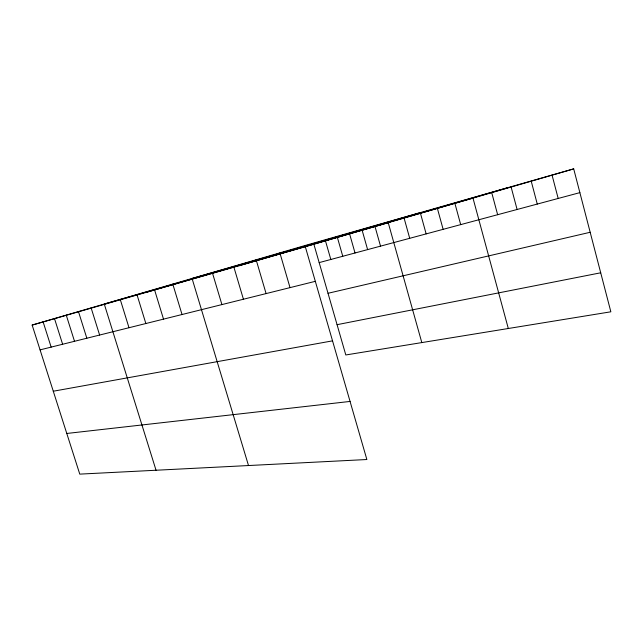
<?xml version="1.0" encoding="UTF-8"?>
<svg xmlns="http://www.w3.org/2000/svg" width="643" height="643" viewBox="0 0 643 643"><rect width="100%" height="100%" fill="white"/><g stroke="black" fill="none" stroke-linecap="round" stroke-linejoin="round"><path stroke-width="0.96" d="M304.967 245.538L366.864 459.52L79.772 474.124L32.15 325.077L304.967 245.538L573.701 168.876L610.85 311.799L345.805 354.968L313.88 244.252L573.701 168.876M145.31 292.613L420.024 212.712M239.092 265.712L507.938 187.635M32.15 325.077L313.88 244.252M319.169 262.609L579.873 192.635M40.075 349.872L315.319 281.329M328.018 293.28L590.178 232.276M337.069 324.683L600.707 272.793M53.289 391.225L332.535 340.854M66.784 433.47L350.065 401.433M54.486 318.566L62.628 344.254M43.121 321.878L51.151 347.116M66.253 315.134L74.516 341.296M78.462 311.574L86.837 338.226M156.04 470.242L104.27 304.051L388.227 222.687L421.816 342.59M91.121 307.884L99.625 335.043M120.233 299.397L129.002 327.729M136.935 294.526L145.857 323.525M154.433 289.43L163.515 319.129M172.782 284.077L182.033 314.515M248.511 465.54L192.056 278.459L472.983 198.092L508.308 328.501M212.319 272.552L221.915 304.589M233.65 266.331L243.424 299.228M256.139 259.772L266.098 293.586M279.874 252.852L290.025 287.622M325.479 240.892L330.824 259.483M349.599 233.891L355.024 252.988M337.382 237.436L342.767 256.276M362.13 230.258L367.611 249.605M375.006 226.521L380.527 246.14M404.085 218.081L409.712 238.304M420.466 213.331L426.148 233.891M437.385 208.42L443.131 229.334M454.882 203.349L460.693 224.624M491.718 192.659L497.642 214.706M511.113 187.033L517.101 209.481M531.222 181.197L537.267 204.072M552.064 175.153L558.18 198.454"/></g></svg>
